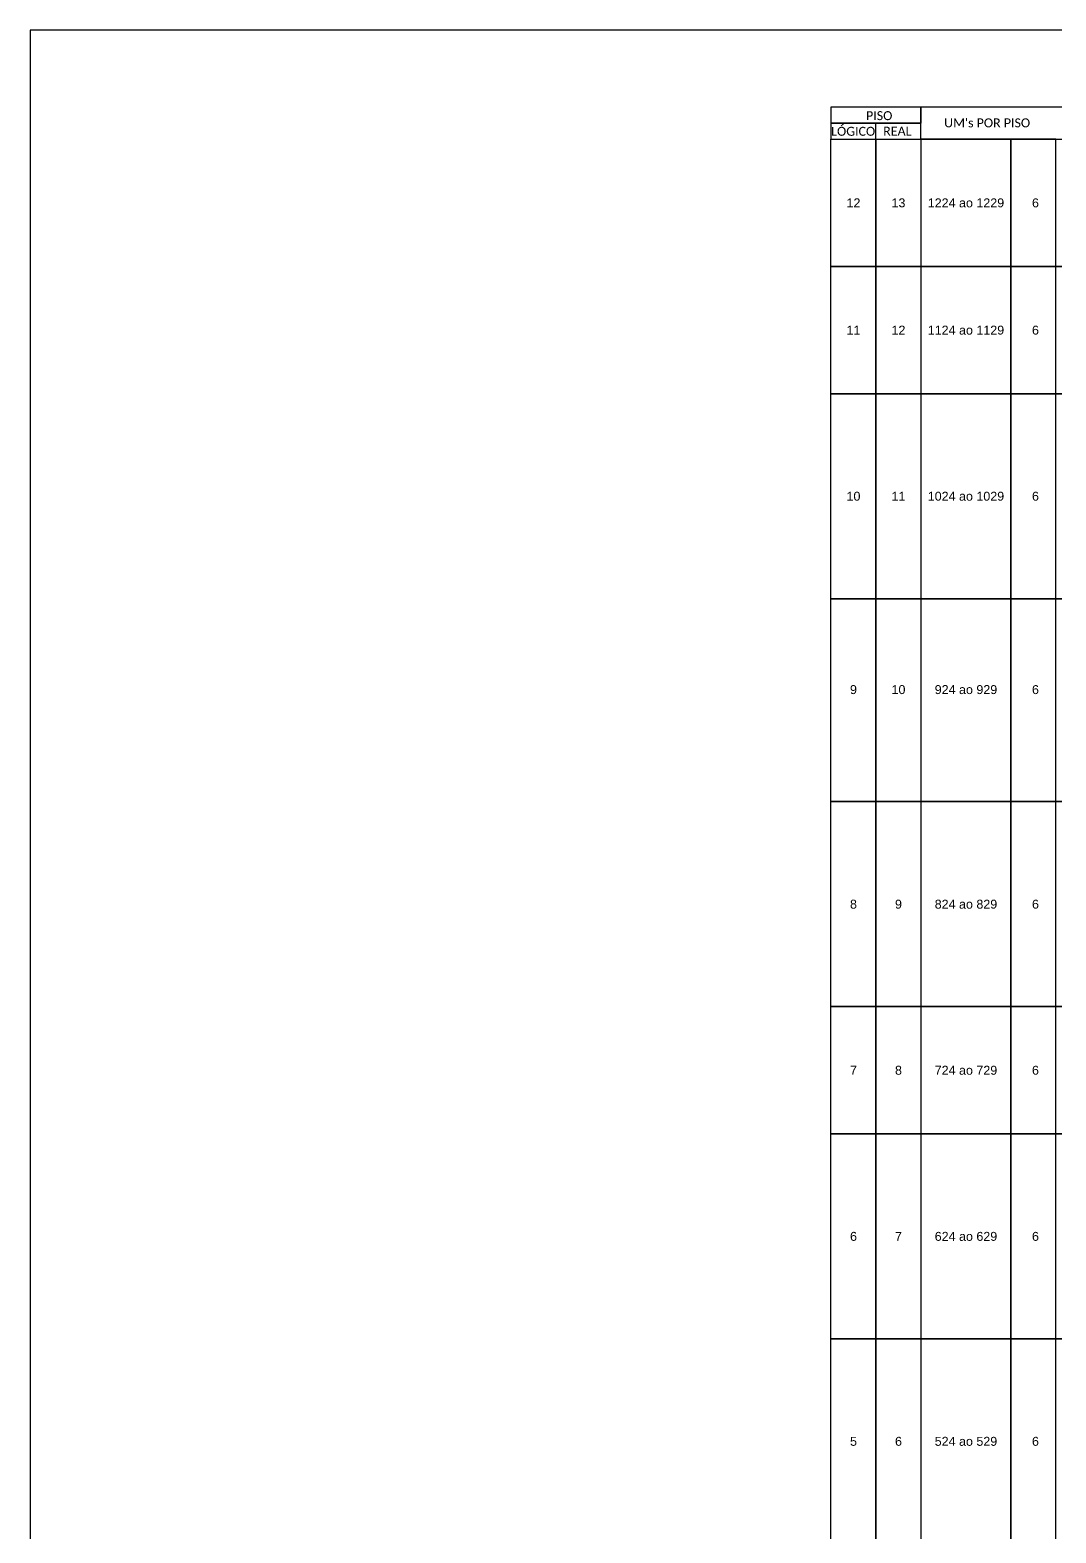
# Model space of a CAD drawing. Extents: x -89 to 2605, y 705 to 1299.
# Drawn here: x 816.9 to 1028, y 989.6 to 1299 of the extents above; entities that cross this region are included whole.
import ezdxf
from ezdxf.enums import TextEntityAlignment as Align

# ---------------------------------------------------------------- set-up
doc = ezdxf.new("R2010")
doc.units = 0
doc.styles.add('ARIAL', font='arial.ttf')
doc.styles.add('WMF-Calibri0', font='calibri.ttf')

msp = doc.modelspace()

# ---------------------------------------------------------------- linework, layer by layer
for points in [[(1655.48, 1299.02), (816.91, 1299.02), (816.91, 705.02), (1655.48, 705.02), (1655.48, 1299.02)], [(1000.27, 1276.54), (1209.28, 1276.54), (1209.28, 1283.12), (1000.27, 1283.12), (1000.27, 1283.12), (1000.27, 1279.83)], [(991.01, 1276.54), (991.01, 1279.83)]]:
    msp.add_lwpolyline(points)
for points in [[(981.75, 1279.83), (1000.27, 1279.83), (1000.27, 1283.12), (981.75, 1283.12)], [(981.75, 1276.54), (1000.27, 1276.54), (1000.27, 1279.83), (981.75, 1279.83)], [(981.75, 1276.54), (991.01, 1276.54), (991.01, 1250.35), (981.75, 1250.35)], [(991.01, 1276.54), (1000.27, 1276.54), (1000.27, 1250.35), (991.01, 1250.35)], [(1018.78, 1276.54), (1000.27, 1276.54), (1000.27, 1250.35), (1018.78, 1250.35)], [(1028.04, 1276.54), (1018.78, 1276.54), (1018.78, 1250.35), (1028.04, 1250.35)], [(1028.04, 1276.54), (1153.73, 1276.54), (1153.73, 1250.35), (1028.04, 1250.35)], [(981.75, 1250.35), (991.01, 1250.35), (991.01, 1224.15), (981.75, 1224.15)], [(991.01, 1250.35), (1000.27, 1250.35), (1000.27, 1224.15), (991.01, 1224.15)], [(1018.78, 1250.35), (1000.27, 1250.35), (1000.27, 1224.15), (1018.78, 1224.15)], [(1028.04, 1250.35), (1018.78, 1250.35), (1018.78, 1224.15), (1028.04, 1224.15)], [(1028.04, 1250.35), (1153.73, 1250.35), (1153.73, 1224.15), (1028.04, 1224.15)], [(981.75, 1224.15), (991.01, 1224.15), (991.01, 1181.96), (981.75, 1181.96)], [(991.01, 1224.15), (1000.27, 1224.15), (1000.27, 1181.96), (991.01, 1181.96)], [(1018.78, 1224.15), (1000.27, 1224.15), (1000.27, 1181.96), (1018.78, 1181.96)], [(1028.04, 1224.15), (1018.78, 1224.15), (1018.78, 1181.96), (1028.04, 1181.96)], [(1028.04, 1224.15), (1153.73, 1224.15), (1153.73, 1181.96), (1028.04, 1181.96)], [(981.75, 1181.96), (991.01, 1181.96), (991.01, 1140.18), (981.75, 1140.18)], [(991.01, 1181.96), (1000.27, 1181.96), (1000.27, 1140.18), (991.01, 1140.18)], [(1018.78, 1181.96), (1000.27, 1181.96), (1000.27, 1140.18), (1018.78, 1140.18)], [(1028.04, 1181.96), (1018.78, 1181.96), (1018.78, 1140.18), (1028.04, 1140.18)], [(1028.04, 1181.96), (1153.73, 1181.96), (1153.73, 1140.18), (1028.04, 1140.18)], [(981.75, 1140.18), (991.01, 1140.18), (991.01, 1097.98), (981.75, 1097.98)], [(991.01, 1140.18), (1000.27, 1140.18), (1000.27, 1097.98), (991.01, 1097.98)], [(1018.78, 1140.18), (1000.27, 1140.18), (1000.27, 1097.98), (1018.78, 1097.98)], [(1028.04, 1140.18), (1018.78, 1140.18), (1018.78, 1097.98), (1028.04, 1097.98)], [(1028.04, 1140.18), (1153.73, 1140.18), (1153.73, 1097.98), (1028.04, 1097.98)], [(981.75, 1097.98), (991.01, 1097.98), (991.01, 1071.79), (981.75, 1071.79)], [(991.01, 1097.98), (1000.27, 1097.98), (1000.27, 1071.79), (991.01, 1071.79)], [(1018.78, 1097.98), (1000.27, 1097.98), (1000.27, 1071.79), (1018.78, 1071.79)], [(1028.04, 1097.98), (1018.78, 1097.98), (1018.78, 1071.79), (1028.04, 1071.79)], [(1028.04, 1097.98), (1153.73, 1097.98), (1153.73, 1071.79), (1028.04, 1071.79)], [(981.75, 1071.79), (991.01, 1071.79), (991.01, 1029.59), (981.75, 1029.59)], [(991.01, 1071.79), (1000.27, 1071.79), (1000.27, 1029.59), (991.01, 1029.59)], [(1018.78, 1071.79), (1000.27, 1071.79), (1000.27, 1029.59), (1018.78, 1029.59)], [(1028.04, 1071.79), (1018.78, 1071.79), (1018.78, 1029.59), (1028.04, 1029.59)], [(1028.04, 1071.79), (1153.73, 1071.79), (1153.73, 1029.59), (1028.04, 1029.59)], [(981.75, 1029.59), (991.01, 1029.59), (991.01, 987.4), (981.75, 987.4)], [(991.01, 1029.59), (1000.27, 1029.59), (1000.27, 987.4), (991.01, 987.4)], [(1018.78, 1029.59), (1000.27, 1029.59), (1000.27, 987.4), (1018.78, 987.4)], [(1028.04, 1029.59), (1018.78, 1029.59), (1018.78, 987.4), (1028.04, 987.4)], [(1028.04, 1029.59), (1153.73, 1029.59), (1153.73, 987.4), (1028.04, 987.4)]]:
    msp.add_lwpolyline(points, close=True)

# ---------------------------------------------------------------- texts
at = {"style": 'WMF-Calibri0'}
for s, p in [('     PISO', (985.72, 1280.48)), ("UM's POR PISO", (1005.04, 1279)), ('  LÓGICO', (980.49, 1277.26)), ('    REAL', (989.9, 1277.3))]:
    msp.add_text(s, height=1.84, dxfattribs=at).set_placement(p)
at = {"style": 'ARIAL'}
for s, p in [('12', (986.38, 1263.45)), ('13', (995.64, 1263.45)), ('1224 ao 1229', (1009.53, 1263.45)), ('6', (1023.83, 1263.45)), ('11', (986.38, 1237.25)), ('12', (995.64, 1237.25)), ('1124 ao 1129', (1009.53, 1237.25)), ('6', (1023.83, 1237.25)), ('10', (986.38, 1203.06)), ('11', (995.64, 1203.06)), ('1024 ao 1029', (1009.53, 1203.06)), ('6', (1023.83, 1203.06)), ('9', (986.38, 1163.25)), ('10', (995.64, 1163.25)), ('924 ao 929', (1009.53, 1163.25)), ('6', (1023.83, 1163.25)), ('8', (986.38, 1119.08)), ('9', (995.64, 1119.08)), ('824 ao 829', (1009.53, 1119.08)), ('6', (1023.83, 1119.08)), ('7', (986.38, 1084.89)), ('8', (995.64, 1084.89)), ('724 ao 729', (1009.53, 1084.89)), ('6', (1023.83, 1084.89)), ('6', (986.38, 1050.69)), ('7', (995.64, 1050.69)), ('624 ao 629', (1009.53, 1050.69)), ('6', (1023.83, 1050.69)), ('5', (986.38, 1008.5)), ('6', (995.64, 1008.5)), ('524 ao 529', (1009.53, 1008.5)), ('6', (1023.83, 1008.5))]:
    msp.add_text(s, height=1.84, dxfattribs=at).set_placement(p, align=Align.MIDDLE_CENTER)

doc.saveas('drawing.dxf')
